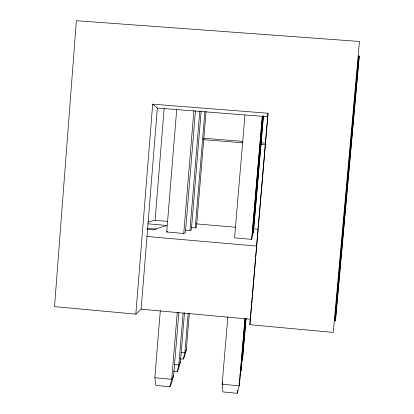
<?xml version="1.0" encoding="UTF-8"?>
<svg xmlns="http://www.w3.org/2000/svg" width="414" height="414" viewBox="0 0 414 414"><rect width="100%" height="100%" fill="white"/><g stroke="black" fill="none" stroke-linecap="round" stroke-linejoin="round"><path stroke-width="0.62" d="M258.217 228.057L268.018 113.229L152.694 104.178L135.823 314.148L54.534 306.629L76.367 20.7L359.466 41.467L333.275 332.421L249.849 324.7L268.018 113.229M135.823 314.148L141.138 309.18L157.341 108.054L152.694 104.178M148.243 221.888L155.095 220.32L164.151 108.401M178.827 312.575L173.642 375.498L171.479 383.426L169.859 386.764L155.788 385.398L154.846 377.708L160.321 310.536M195.449 110.942L185.415 232.668L183.759 233.46L166.723 231.98L176.685 109.767M177.28 312.099L171.743 379.338L169.859 386.764M183.759 233.46L193.887 110.471M183.123 313.098L178.838 364.982L177.083 371.86L173.378 371.503M185.555 230.112L189.948 230.489L199.822 111.004M177.083 371.86L178.465 369.014L180.452 361.712L184.504 312.72M201.178 111.092L191.361 229.817L189.948 230.489M188.153 313.46L184.903 352.712L183.262 359.109L180.095 358.809M191.444 227.628L195.242 227.954L204.883 111.578M183.262 359.109L184.453 356.661L186.295 349.892L189.338 313.201M206.068 111.418L196.453 227.374L195.242 227.954M227.86 316.762L222.137 384.208L222.944 391.918L237.144 393.3L239.188 385.858L239.675 381.863L245.104 318.542M244.969 115.025L234.552 237.874L251.738 239.37L262.445 116.101M244.969 318.34L239.188 385.858L222.137 384.208L222.499 382.515M251.738 239.37L262.269 116.386M239.913 374.949L241.015 370.928L245.476 318.842M262.869 115.873L252.581 235.918L262.988 115.956M241.015 370.928L245.611 318.78M241.621 361.676L242.578 358.177L245.978 318.506M263.325 116.117L253.306 232.973L263.454 115.884M242.578 358.177L246.061 318.77M249.849 324.7L252.312 296.786M252.421 295.498L255.619 258.269M255.733 256.985L258.108 229.346M335.387 320.855L359.223 56.216L358.586 55.776L334.698 321.104L335.48 320.524L359.223 56.216M237.144 393.3L237.512 390.407M239.033 384.311L239.675 381.863M242.449 357.106L242.935 355.253M240.788 369.976L241.429 367.534M173.642 375.498L171.743 379.338L154.846 377.708M180.452 361.712L178.838 364.982L174.475 364.568M186.295 349.892L184.903 352.712L181.13 352.35M166.723 231.98L167.732 231.602M157.341 108.054L267.78 116.748M203.315 138.198L242.971 141.391M260.882 142.83L265.358 143.192M203.388 139.653L242.702 142.82M260.742 144.274L265.902 144.688M155.095 220.32L167.717 221.407M196.308 223.87L235.483 227.25M253.466 228.802L257.963 229.185M147.762 223.814L166.909 225.47L152.771 229.873L147.063 229.377M147.425 228.362L156.342 229.139M146.991 236.497L256.67 246.071M141.138 309.18L250.382 319.251M334.973 320.146L335.48 320.524"/></g></svg>
